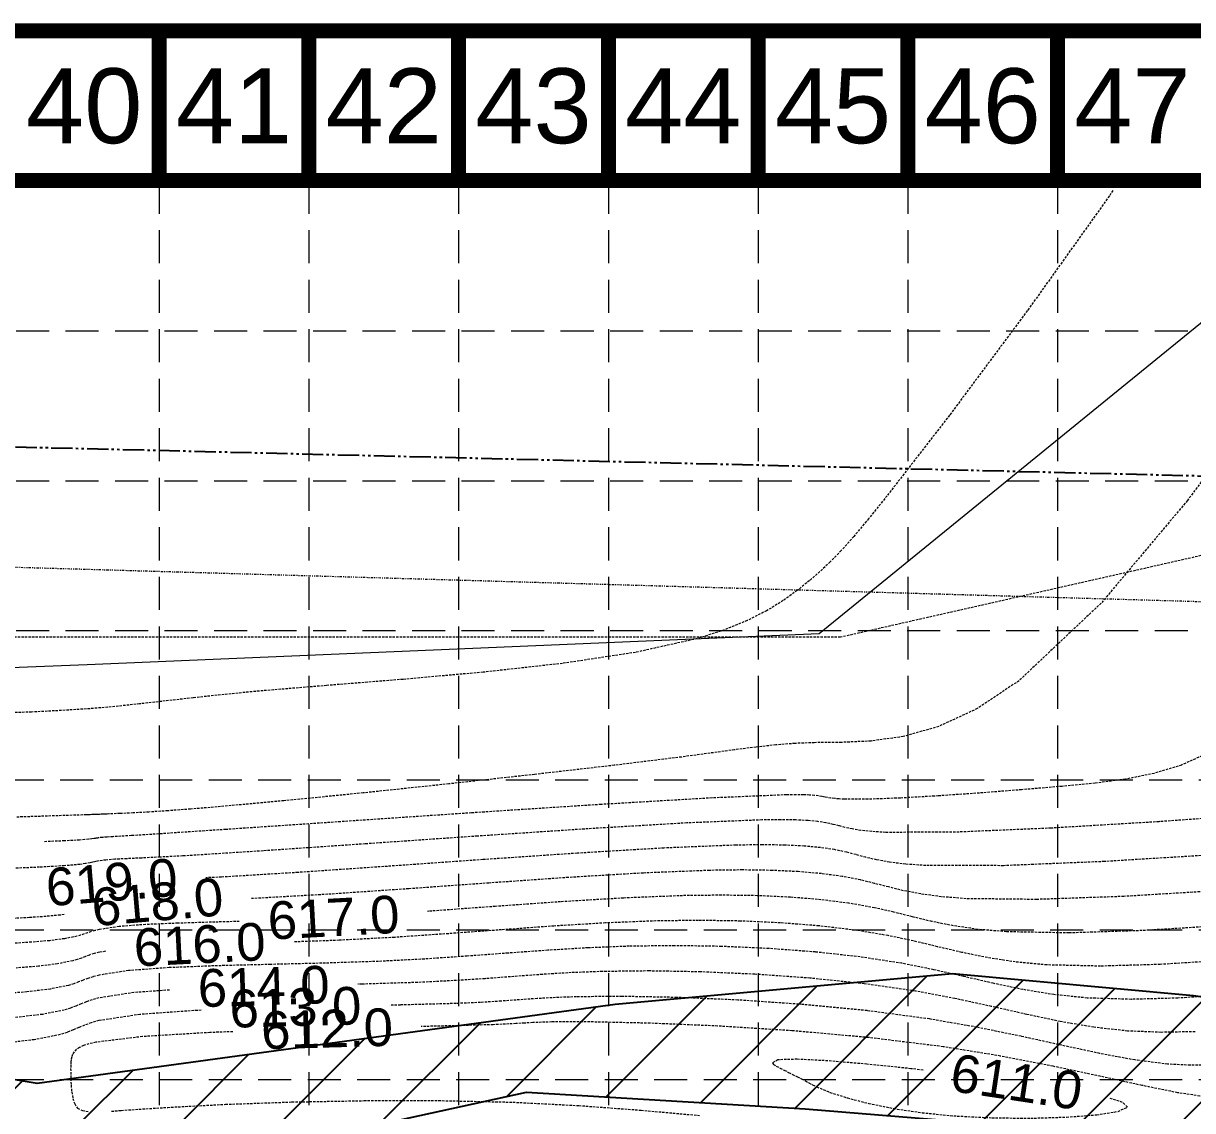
# Model space of a CAD drawing. Extents: x 299711 to 300729, y 199411 to 200048.
# Drawn here: x 300348.3 to 300472.3, y 199932.3 to 200047.6 of the extents above; entities that cross this region are included whole.
import ezdxf
from ezdxf.enums import TextEntityAlignment as Align

# ---------------------------------------------------------------- set-up
doc = ezdxf.new("R2010")
doc.units = 0
doc.header["$MEASUREMENT"] = 0
for name, pattern in [('DIVIDE2', [0.625, 0.25, -0.125, 0, -0.125, 0, -0.125]), ('HIDDEN', [0.375, 0.25, -0.125]), ('PHANTOM', [3.8, 2.25, -0.35, 0.25, -0.35, 0.25, -0.35])]:
    doc.linetypes.add(name, pattern=pattern)
for name, color, linetype in [('BASE', 7, 'Continuous'), ('BASE-27', 252, 'Continuous'), ('BOUND-13', 7, 'Continuous'), ('BOUND-17', 7, 'Continuous'), ('CONT-1', 252, 'Continuous'), ('CONT-2', 252, 'Continuous'), ('FIRM ON CONTOUR', 6, 'Continuous'), ('GRID', 254, 'HIDDEN'), ('PRO-ROW', 1, 'PHANTOM'), ('WATER', 5, 'Continuous')]:
    doc.layers.add(name, color=color, linetype=linetype)
doc.styles.get("Standard").update_dxf_attribs({"font": 'ARIAL.TTF'})

msp = doc.modelspace()

# ---------------------------------------------------------------- hatches: boundary and pattern name
at = {"layer": 'WATER'}
h = msp.add_hatch(dxfattribs=at)
h.set_pattern_fill('ANSI31', color=256, scale=60, style=0)
h.paths.add_polyline_path([(300024.18, 199948.5), (300022.34, 199944.48), (300033.27, 199938.38), (300054.73, 199935.24), (300069.35, 199934.28), (300082.32, 199931.31), (300102.17, 199930.9), (300137.81, 199933.31), (300145.36, 199934.58), (300150.65, 199936.13), (300216.43, 199929.21), (300239.97, 199935.21), (300309.48, 199930.14), (300388.06, 199931.32), (300401.65, 199934.28), (300431.19, 199932.51), (300460.14, 199930.14), (300468.41, 199924.83), (300479.63, 199924.24), (300485.54, 199921.88), (300518.63, 199923.65), (300538.71, 199920.1), (300525.12, 199922.47), (300533.1, 199864.82), (300538.77, 199829.85), (300537.83, 199784.49), (300528.37, 199740.08), (300530.26, 199724.02), (300532.15, 199712.68), (300534.04, 199695.67), (300534.04, 199677.71), (300534.04, 199662.6), (300533.1, 199645.59), (300531.21, 199633.3), (300531.21, 199613.46), (300531.21, 199603.06), (300531.21, 199589.83), (300531.36, 199574.7), (300530.43, 199553.34), (300539.72, 199544.05), (300551.33, 199541.73), (300549.94, 199549.62), (300551.33, 199555.19), (300545.42, 199554.57), (300540.69, 199561.46), (300536.47, 199582.13), (300537.35, 199596.58), (300538.79, 199622.53), (300540.18, 199640.64), (300539.25, 199662), (300539.72, 199694.97), (300536.93, 199713.54), (300535.07, 199727.47), (300535.54, 199739.55), (300544.71, 199775.38), (300545.8, 199796.59), (300544.83, 199821.74), (300545.76, 199845.42), (300538.32, 199864.46), (300537.86, 199884.89), (300536.47, 199912.75), (300537.87, 199929.16), (300536.02, 199947.27), (300545.31, 199971.88), (300539.73, 199994.17), (300535.55, 200011.35), (300523.47, 200017.86), (300528.58, 199979.31), (300523.94, 199961.2), (300513.72, 199943.56), (300495.6, 199941.23), (300472.38, 199944.49), (300446.83, 199946.81), (300411.06, 199943.56), (300349.74, 199935.2), (300335.81, 199937.52), (300307.01, 199940.31), (300271.24, 199943.56), (300240.5, 199942.18), (300214.02, 199942.18), (300175.46, 199943.1), (300151.31, 199946.82), (300105.32, 199947.28), (300086.27, 199945.43), (300062.12, 199943.57), (300053.29, 199943.57)])

# ---------------------------------------------------------------- linework, layer by layer
at = {"layer": 'BASE', "const_width": 1.59}
for points in [[(299711.55, 199411.54), (300727.95, 199411.54), (300727.95, 200046.79), (299711.55, 200046.79)], [(299727.4, 199427.42), (300712.12, 199427.39), (300712.1, 200030.92), (299727.6, 200030.93)]]:
    msp.add_lwpolyline(points, close=True, dxfattribs=at)
for points in [[(300362.69, 200030.91), (300362.69, 200046.79)], [(300378.57, 200030.91), (300378.57, 200046.79)], [(300394.45, 200030.91), (300394.45, 200046.79)], [(300410.33, 200030.91), (300410.33, 200046.79)], [(300426.21, 200030.91), (300426.21, 200046.79)], [(300442.09, 200030.91), (300442.09, 200046.79)], [(300457.97, 200030.91), (300457.97, 200046.79)]]:
    msp.add_lwpolyline(points, dxfattribs=at)
at = {"layer": 'BASE-27', "linetype": 'Continuous', "lineweight": 0}
msp.add_lwpolyline([(300011.82, 200017.98), (300011.97, 199999.2), (300012.02, 199969.14), (300012.08, 199966.87), (300104.25, 199970.02), (300161.87, 199972.17), (300219.92, 199974.04), (300287.35, 199976.96), (300355.06, 199979.61), (300432.69, 199982.91), (300490.43, 200029.87)], dxfattribs=at)
at = {"layer": 'BOUND-13', "color": 7, "linetype": 'DIVIDE2', "lineweight": 0}
msp.add_lwpolyline([(300000.07, 199553.41), (300000.01, 200000.01), (300516.85, 199985.03), (300516.85, 199553.49), (300000.07, 199553.41)], dxfattribs=at)
at = {"layer": 'BOUND-17', "color": 7, "linetype": 'HIDDEN', "lineweight": 0}
msp.add_lwpolyline([(300612.41, 199998.52), (300505.72, 199998.52), (300434.95, 199982.51), (299854.88, 199982.5)], dxfattribs=at)
at = {"layer": 'CONT-1', "color": 25, "linetype": 'HIDDEN', "lineweight": 0}
for points in [[(300480.03, 199963.77), (300468.72, 199962.95), (300457.27, 199962.27), (300447.13, 199961.84), (300439.74, 199961.82), (300438.27, 199961.91), (300437.11, 199962.03), (300436.19, 199962.18), (300435.43, 199962.34), (300434.79, 199962.51), (300434.18, 199962.67), (300433.4, 199962.84), (300432.53, 199962.97), (300431.48, 199963.08), (300430.18, 199963.14), (300428.59, 199963.16), (300426.62, 199963.14), (300418.65, 199962.82), (300408.19, 199962.2), (300396.42, 199961.42), (300384.53, 199960.6), (300373.72, 199959.86), (300365.19, 199959.32), (300362.79, 199959.2), (300360.82, 199959.1), (300359.25, 199959.03), (300358, 199958.97), (300357.04, 199958.89), (300356.31, 199958.8), (300356.14, 199958.77), (300355.98, 199958.74), (300355.82, 199958.7), (300355.67, 199958.67), (300355.52, 199958.63), (300355.36, 199958.6), (300354.88, 199958.51), (300354.29, 199958.43), (300353.55, 199958.35), (300352.62, 199958.28), (300351.45, 199958.21), (300350, 199958.13), (300343.36, 199957.83)], [(300475.78, 199944.57), (300470.71, 199944.25), (300465.76, 199944.12), (300461.11, 199944.26), (300457.59, 199944.62), (300454.3, 199945.16), (300451.15, 199945.82), (300448.03, 199946.54), (300444.83, 199947.26), (300441.46, 199947.94), (300437.02, 199948.62), (300432.27, 199949.14), (300427.34, 199949.51), (300422.33, 199949.73), (300417.36, 199949.81), (300412.54, 199949.75), (300408.16, 199949.58), (300403.91, 199949.32), (300399.68, 199949.02), (300395.35, 199948.7), (300390.81, 199948.39), (300385.94, 199948.14), (300380.31, 199947.96), (300374.51, 199947.82), (300368.88, 199947.68), (300363.75, 199947.48), (300359.44, 199947.17), (300356.31, 199946.69), (300355.68, 199946.52), (300355.13, 199946.34), (300354.63, 199946.15), (300354.14, 199945.96), (300353.64, 199945.78), (300353.07, 199945.6), (300351.13, 199945.21), (300348.66, 199944.91), (300345.79, 199944.69)]]:
    msp.add_lwpolyline(points, dxfattribs=at)
at = {"layer": 'CONT-2', "color": 43, "linetype": 'HIDDEN', "lineweight": 0}
for points in [[(300463.84, 200029.87), (300463.46, 200029.29), (300454.77, 200017.13), (300446.52, 200006.05), (300439.89, 199997.5), (300437.94, 199995.09), (300436.35, 199993.19), (300435.02, 199991.69), (300433.85, 199990.49), (300432.76, 199989.46), (300431.66, 199988.51), (300430.35, 199987.46), (300428.86, 199986.39), (300427.11, 199985.32), (300425.05, 199984.27), (300422.62, 199983.28), (300419.75, 199982.36), (300413.19, 199980.9), (300405.45, 199979.73), (300397.05, 199978.8), (300388.54, 199978.04), (300380.44, 199977.39), (300373.3, 199976.8), (300369.57, 199976.44), (300366.29, 199976.08), (300363.34, 199975.75), (300360.61, 199975.44), (300357.98, 199975.16), (300355.34, 199974.93), (300352.33, 199974.74), (300349.16, 199974.58), (300345.79, 199974.45)], [(300480.55, 200008.94), (300471.74, 199997), (300462.6, 199986.13), (300453.88, 199977.9), (300449.45, 199974.94), (300445.36, 199973.05), (300441.61, 199971.98), (300438.17, 199971.5), (300435.03, 199971.36), (300432.17, 199971.33), (300430.11, 199971.25), (300428.09, 199971.09), (300426, 199970.86), (300423.71, 199970.57), (300421.11, 199970.22), (300418.07, 199969.81), (300410.95, 199968.93), (300402.5, 199967.96), (300393.4, 199966.96), (300384.32, 199966), (300375.91, 199965.17), (300368.84, 199964.52), (300366, 199964.29), (300363.61, 199964.11), (300361.61, 199963.98), (300359.93, 199963.88), (300358.53, 199963.82), (300357.34, 199963.77), (300357.19, 199963.76), (300357.03, 199963.76), (300356.87, 199963.75), (300356.71, 199963.74), (300356.55, 199963.74), (300356.37, 199963.73), (300356.32, 199963.73), (300356.27, 199963.73), (300356.22, 199963.73), (300356.17, 199963.72), (300356.11, 199963.72), (300356.06, 199963.72), (300355.9, 199963.71), (300355.74, 199963.71), (300355.56, 199963.7), (300355.37, 199963.69), (300355.17, 199963.69), (300354.96, 199963.68), (300347.59, 199963.44)], [(300473.96, 199970.25), (300471.11, 199968.96), (300468.21, 199968.07), (300465.19, 199967.46), (300461.95, 199967.04), (300458.44, 199966.7), (300454.15, 199966.34), (300449.69, 199965.99), (300445.31, 199965.69), (300441.28, 199965.46), (300437.86, 199965.33), (300435.33, 199965.33), (300434.79, 199965.37), (300434.33, 199965.41), (300433.93, 199965.46), (300433.58, 199965.51), (300433.27, 199965.57), (300432.97, 199965.63), (300432.6, 199965.69), (300432.18, 199965.74), (300431.67, 199965.78), (300431.04, 199965.81), (300430.24, 199965.81), (300429.23, 199965.8), (300421.32, 199965.47), (300409.56, 199964.78), (300395.81, 199963.89), (300381.93, 199962.95), (300369.76, 199962.13), (300361.16, 199961.56), (300359.74, 199961.48), (300358.63, 199961.41), (300357.78, 199961.36), (300357.15, 199961.32), (300356.67, 199961.29), (300356.31, 199961.25), (300356.23, 199961.23), (300356.14, 199961.22), (300356.06, 199961.21), (300355.98, 199961.19), (300355.9, 199961.18), (300355.81, 199961.16), (300355.55, 199961.13), (300355.22, 199961.09), (300354.8, 199961.05), (300354.25, 199961.01), (300353.54, 199960.96), (300352.65, 199960.92), (300350.52, 199960.83)], [(300474.68, 199959.45), (300462.93, 199958.73), (300452.22, 199958.29), (300444, 199958.31), (300441.86, 199958.45), (300440.16, 199958.66), (300438.78, 199958.91), (300437.63, 199959.18), (300436.6, 199959.46), (300435.6, 199959.72), (300434.3, 199959.99), (300432.81, 199960.21), (300431.09, 199960.37), (300429.06, 199960.47), (300426.67, 199960.5), (300423.85, 199960.47), (300416.22, 199960.16), (300407.02, 199959.61), (300397, 199958.93), (300386.88, 199958.22), (300377.41, 199957.57), (300369.31, 199957.08), (300367.64, 199957.01)], [(300474.92, 199955.63), (300464.99, 199955.03), (300455.76, 199954.71), (300448.26, 199954.79), (300445.63, 199955), (300443.46, 199955.29), (300441.64, 199955.64), (300440.04, 199956.03), (300438.56, 199956.41), (300437.07, 199956.78), (300435.11, 199957.15), (300432.92, 199957.45), (300430.46, 199957.66), (300427.69, 199957.79), (300424.56, 199957.84), (300421.04, 199957.79), (300414.01, 199957.51), (300406.08, 199957.04), (300397.65, 199956.45), (300389.14, 199955.84), (300380.94, 199955.28), (300373.46, 199954.85), (300372.49, 199954.81)], [(300475.16, 199951.91), (300466.94, 199951.41), (300459.18, 199951.16), (300452.54, 199951.28), (300449.51, 199951.54), (300446.92, 199951.92), (300444.65, 199952.37), (300442.58, 199952.87), (300440.59, 199953.37), (300438.54, 199953.83), (300435.83, 199954.31), (300432.87, 199954.68), (300429.62, 199954.95), (300426.1, 199955.11), (300422.3, 199955.16), (300418.2, 199955.11), (300411.95, 199954.86), (300405.27, 199954.46), (300398.33, 199953.97), (300391.3, 199953.46), (300391.16, 199953.45)], [(300352.63, 199953.11), (300352.18, 199953.05), (300350.7, 199952.91), (300348.94, 199952.79), (300346.89, 199952.67)], [(300371.19, 199952.38), (300368.6, 199952.31), (300364.66, 199952.19), (300361.24, 199952.05), (300358.43, 199951.84), (300356.33, 199951.52), (300355.88, 199951.41), (300355.48, 199951.3), (300355.1, 199951.17), (300354.74, 199951.05), (300354.36, 199950.93), (300353.96, 199950.81), (300352.66, 199950.55), (300351.06, 199950.34), (300349.15, 199950.18), (300346.96, 199950.04)], [(300475.44, 199948.23), (300468.85, 199947.82), (300462.51, 199947.64), (300456.82, 199947.77), (300453.49, 199948.08), (300450.53, 199948.54), (300447.82, 199949.1), (300445.24, 199949.7), (300442.67, 199950.32), (300440, 199950.88), (300436.47, 199951.46), (300432.65, 199951.91), (300428.59, 199952.23), (300424.32, 199952.42), (300419.9, 199952.49), (300415.37, 199952.43), (300410.01, 199952.22), (300404.56, 199951.89), (300399.01, 199951.49), (300393.37, 199951.08), (300387.63, 199950.69), (300381.78, 199950.38), (300376.98, 199950.21)], [(300357.01, 199949.21), (300356.32, 199949.11), (300355.78, 199948.97), (300355.3, 199948.82), (300354.86, 199948.66), (300354.44, 199948.5), (300354, 199948.35), (300353.52, 199948.21), (300351.91, 199947.88), (300349.89, 199947.63), (300347.52, 199947.44)], [(300472.55, 199940.69), (300468.94, 199940.62), (300465.39, 199940.76), (300461.81, 199941.16), (300458.26, 199941.77), (300454.67, 199942.53), (300450.97, 199943.37), (300447.07, 199944.21), (300442.92, 199944.99), (300437.46, 199945.77), (300431.7, 199946.37), (300425.85, 199946.78), (300420.1, 199947.03), (300414.65, 199947.13), (300409.72, 199947.07), (300406.4, 199946.95), (300403.32, 199946.76), (300400.31, 199946.54), (300397.22, 199946.31), (300393.86, 199946.1), (300390.08, 199945.91), (300384.2, 199945.73), (300383.77, 199945.72)], [(300363.78, 199945.11), (300360.01, 199944.84), (300356.3, 199944.27), (300355.57, 199944.07), (300354.95, 199943.86), (300354.4, 199943.64), (300353.85, 199943.41), (300353.28, 199943.2), (300352.63, 199942.99), (300350.31, 199942.53), (300347.33, 199942.18)], [(300474.34, 199937.15), (300472.03, 199937.13), (300469.64, 199937.25), (300466.17, 199937.69), (300462.45, 199938.38), (300458.43, 199939.25), (300454.1, 199940.2), (300449.42, 199941.16), (300444.37, 199942.04), (300437.77, 199942.92), (300430.89, 199943.58), (300424.05, 199944.05), (300417.58, 199944.32), (300411.77, 199944.43), (300406.94, 199944.39), (300404.73, 199944.31), (300402.78, 199944.2), (300400.91, 199944.07), (300398.96, 199943.93), (300396.77, 199943.79), (300394.18, 199943.68), (300388.28, 199943.52), (300387.14, 199943.5)], [(300367.15, 199942.96), (300366.73, 199942.95), (300360.64, 199942.52), (300356.29, 199941.86), (300355.47, 199941.63), (300354.78, 199941.38), (300354.16, 199941.13), (300353.56, 199940.87), (300352.92, 199940.62), (300352.18, 199940.38), (300349.44, 199939.84), (300345.88, 199939.42)], [(300473.79, 199933.76), (300470.71, 199934.22), (300466.93, 199934.99), (300462.5, 199935.96), (300457.48, 199937.03), (300451.91, 199938.11), (300445.83, 199939.1), (300437.92, 199940.07), (300429.8, 199940.79), (300421.92, 199941.29), (300414.75, 199941.59), (300408.73, 199941.72), (300404.33, 199941.72), (300403.25, 199941.69), (300402.32, 199941.65), (300401.44, 199941.6), (300400.51, 199941.55), (300399.43, 199941.49), (300398.11, 199941.43), (300392.46, 199941.28), (300390.49, 199941.24)], [(300370.5, 199940.69), (300368.07, 199940.6), (300360.91, 199940.17), (300355.97, 199939.57), (300355.24, 199939.4), (300354.67, 199939.22), (300354.23, 199939.02), (300353.9, 199938.8), (300353.67, 199938.55), (300353.51, 199938.28), (300353.42, 199938.03), (300353.36, 199937.76), (300353.33, 199937.46), (300353.31, 199937.14), (300353.3, 199936.79), (300353.31, 199936.41), (300353.32, 199935.73), (300353.35, 199935.01), (300353.41, 199934.3), (300353.54, 199933.62), (300353.73, 199933.03), (300354.02, 199932.57), (300354.55, 199932.34), (300355.16, 199932.22)], [(300443.7, 199936.62), (300442.41, 199936.77), (300437.73, 199937.25), (300433.6, 199937.6), (300430.34, 199937.77), (300428.29, 199937.71), (300427.75, 199937.39), (300427.86, 199937.23), (300428.14, 199937.04), (300428.54, 199936.82), (300428.99, 199936.6), (300429.45, 199936.38), (300429.85, 199936.16)], [(300429.85, 199936.16), (300430.38, 199935.92), (300430.82, 199935.69), (300431.22, 199935.48), (300431.6, 199935.26), (300431.99, 199935.05), (300432.43, 199934.83), (300433.83, 199934.26), (300435.68, 199933.67), (300437.95, 199933.08), (300440.6, 199932.55), (300443.61, 199932.1), (300446.96, 199931.77), (300451.02, 199931.56), (300455.12, 199931.52), (300458.93, 199931.64), (300462.13, 199931.88), (300464.39, 199932.24), (300465.37, 199932.69), (300464.86, 199933.2), (300463.46, 199933.63)], [(300357.63, 199932.26), (300358.67, 199932.35), (300363.59, 199932.67), (300369.72, 199932.99), (300376.77, 199933.24), (300384.42, 199933.38), (300392.34, 199933.39), (300400.2, 199933.22), (300407.2, 199932.86), (300413.81, 199932.37), (300419.98, 199931.81)]]:
    msp.add_lwpolyline(points, dxfattribs=at)
at = {"layer": 'FIRM ON CONTOUR', "color": 25, "linetype": 'HIDDEN', "lineweight": 0}
msp.add_lwpolyline([(300480.03, 199963.77), (300468.72, 199962.95), (300457.27, 199962.27), (300447.13, 199961.84), (300439.74, 199961.82), (300438.27, 199961.91), (300437.11, 199962.03), (300436.19, 199962.18), (300435.43, 199962.34), (300434.79, 199962.51), (300434.18, 199962.67), (300433.4, 199962.84), (300432.53, 199962.97), (300431.48, 199963.08), (300430.18, 199963.14), (300428.59, 199963.16), (300426.62, 199963.14), (300418.65, 199962.82), (300408.19, 199962.2), (300396.42, 199961.42), (300384.53, 199960.6), (300373.72, 199959.86), (300365.19, 199959.32), (300362.79, 199959.2), (300360.82, 199959.1), (300359.25, 199959.03), (300358, 199958.97), (300357.04, 199958.89), (300356.31, 199958.8), (300356.14, 199958.77), (300355.98, 199958.74), (300355.82, 199958.7), (300355.67, 199958.67), (300355.52, 199958.63), (300355.36, 199958.6), (300354.88, 199958.51), (300354.29, 199958.43), (300353.55, 199958.35), (300352.62, 199958.28), (300351.45, 199958.21), (300350, 199958.13), (300343.36, 199957.83)], dxfattribs=at)
at = {"layer": 'GRID', "color": 252, "linetype": 'HIDDEN', "lineweight": 0, "ltscale": 14}
for p, q in [((300362.69, 200030.91), (300362.69, 199474.99)), ((300378.57, 200030.91), (300378.57, 199474.99)), ((300394.45, 200030.91), (300394.45, 199474.99)), ((300410.33, 200030.91), (300410.33, 199474.99)), ((300426.21, 200030.91), (300426.21, 199474.99)), ((300442.09, 200030.91), (300442.09, 199474.99)), ((300457.97, 200030.91), (300457.97, 199474.99)), ((299728.02, 200014.98), (300712.66, 200014.98)), ((299728.02, 199999.09), (300712.66, 199999.09)), ((299728.02, 199983.21), (300712.66, 199983.21)), ((299727.44, 199967.38), (300712.07, 199967.38)), ((299727.44, 199951.5), (300712.07, 199951.5)), ((299727.44, 199935.62), (300712.07, 199935.62))]:
    msp.add_line(p, q, dxfattribs=at)
at = {"layer": 'PRO-ROW', "color": 7, "flags": 128}
msp.add_lwpolyline([(300516.85, 199998.52), (300025, 200010.54), (300025, 200010.54, -0.348707), (300000.65, 200029.87, -0.348707)], format="xyb", dxfattribs=at)
at = {"layer": 'WATER', "flags": 128}
for points in [[(300544.71, 199775.38), (300545.8, 199796.59), (300544.83, 199821.74), (300545.76, 199845.42), (300538.32, 199864.46), (300537.86, 199884.89), (300536.47, 199912.75), (300537.87, 199929.16), (300536.02, 199947.27), (300545.31, 199971.88), (300539.73, 199994.17), (300535.55, 200011.35), (300523.47, 200017.86), (300528.58, 199979.31), (300523.94, 199961.2), (300513.72, 199943.56), (300495.6, 199941.23), (300472.38, 199944.49), (300446.83, 199946.81), (300411.06, 199943.56), (300349.74, 199935.2), (300335.81, 199937.52)], [(300309.48, 199930.14), (300388.06, 199931.32), (300401.65, 199934.28), (300431.19, 199932.51), (300460.14, 199930.14), (300468.41, 199924.83), (300479.63, 199924.24), (300485.54, 199921.88), (300518.63, 199923.65), (300538.71, 199920.1), (300525.12, 199922.47), (300533.1, 199864.82), (300538.77, 199829.85), (300537.83, 199784.49), (300528.37, 199740.08)]]:
    msp.add_lwpolyline(points, dxfattribs=at)

# ---------------------------------------------------------------- texts
at = {"layer": 'BASE'}
for s, p in [('40', (300354.74, 200038.85)), ('41', (300370.63, 200038.85)), ('42', (300386.51, 200038.85)), ('43', (300402.39, 200038.85)), ('44', (300418.27, 200038.85)), ('45', (300434.15, 200038.85)), ('46', (300450.03, 200038.85)), ('47', (300465.91, 200038.85))]:
    msp.add_text(s, height=7.941, dxfattribs=at).set_placement(p, align=Align.MIDDLE_CENTER)
at = {"layer": 'CONT-1', "color": 25, "linetype": 'Continuous', "lineweight": 0}
for s, rotation, p in [('619.0', 4.7221, (300357.65, 199956.54)), ('618.0', 4.8897, (300362.5, 199954.45)), ('617.0', 3.0567, (300381.18, 199952.81)), ('616.0', 2.8594, (300366.98, 199949.94)), ('614.0', 1.7542, (300373.77, 199945.5)), ('613.0', 1.5226, (300377.14, 199943.29)), ('612.0', 1.5706, (300380.49, 199941.01)), ('611.0', 351.3981, (300453.62, 199935.38))]:
    msp.add_text(s, height=4, rotation=rotation, dxfattribs=at).set_placement(p, align=Align.MIDDLE)

doc.saveas('drawing.dxf')
